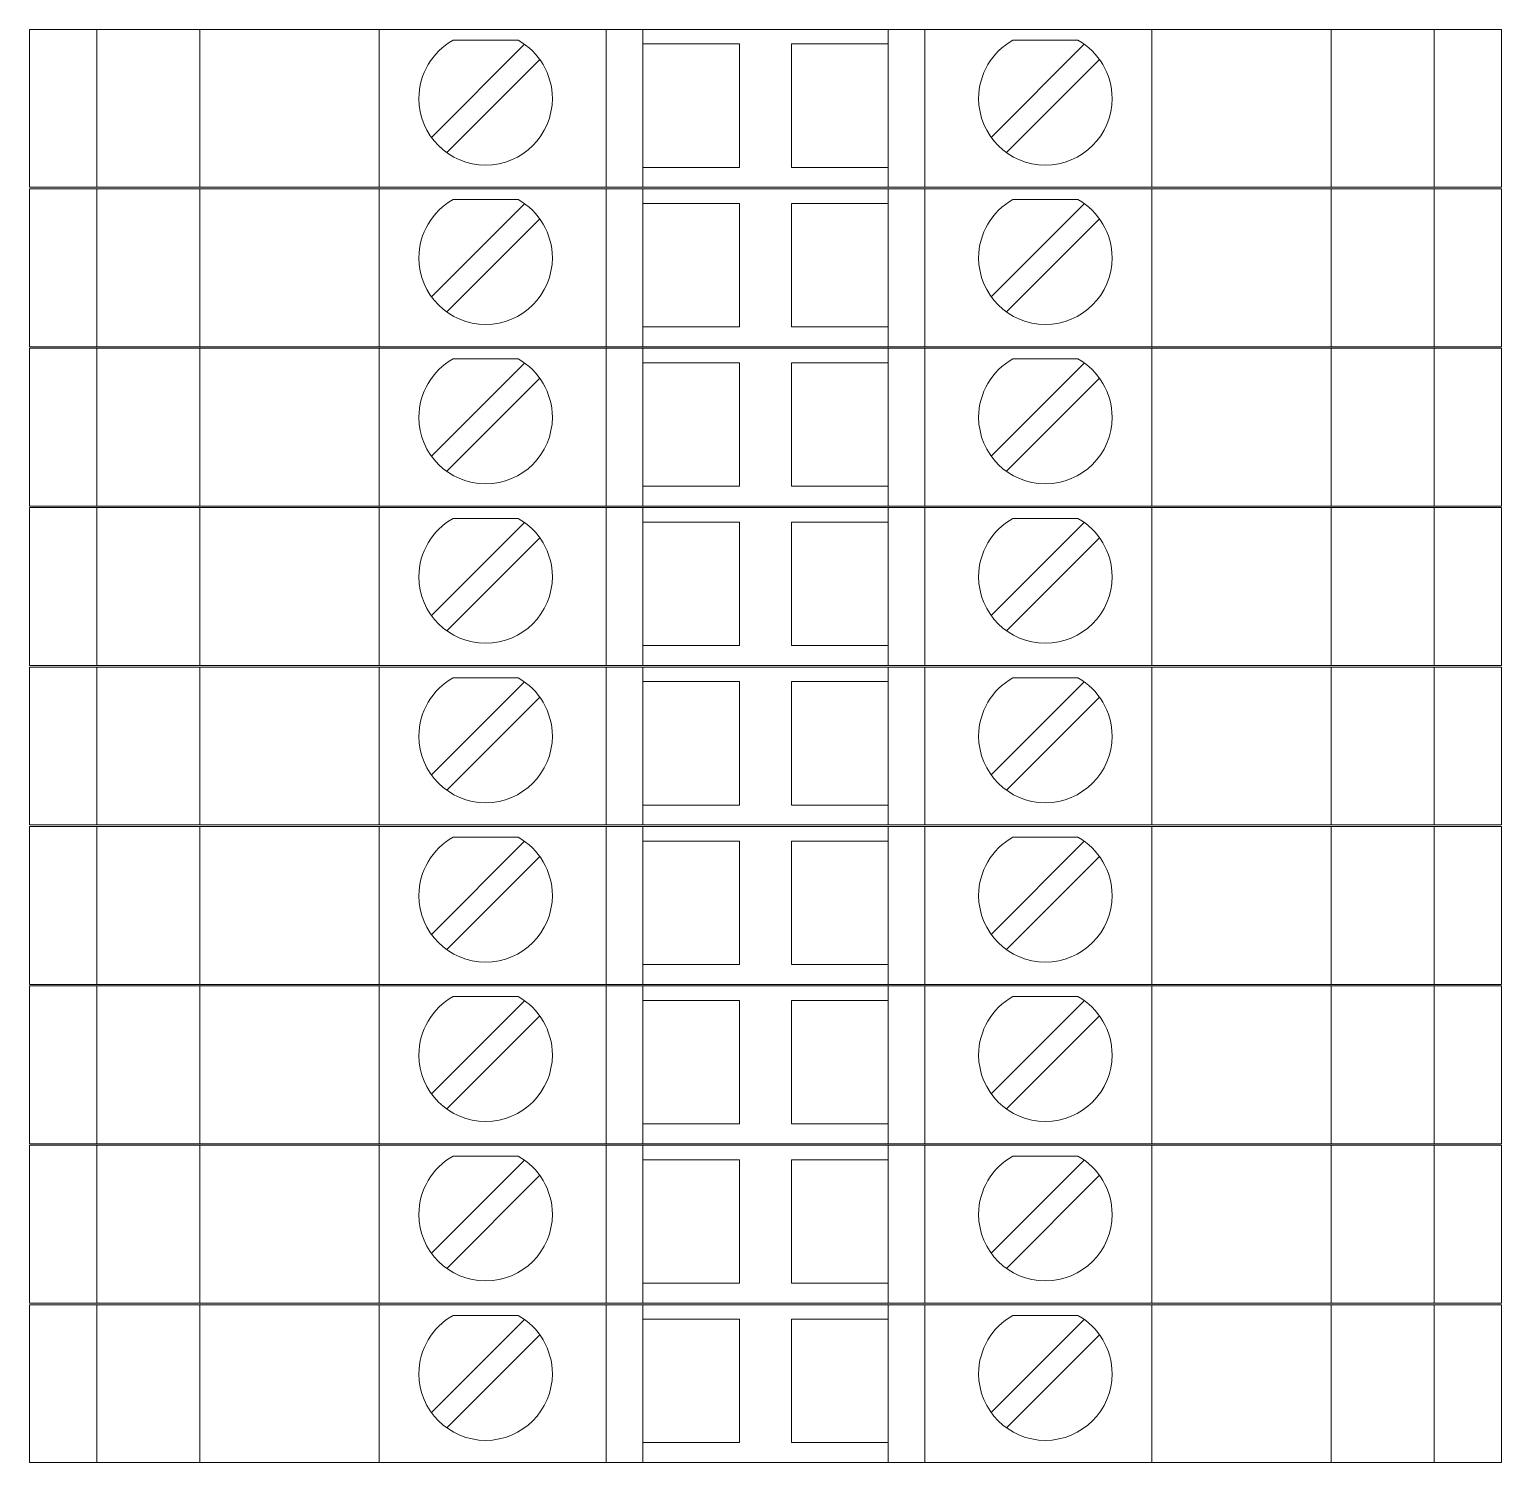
# Model space of a CAD drawing. Header units: millimetres. Extents: x 4962 to 7449, y 754 to 2938.
# Drawn here: x 5322.79 to 5370.79, y 1828.49 to 1875.24 of the extents above; entities that cross this region are included whole.
import ezdxf

# ---------------------------------------------------------------- set-up
doc = ezdxf.new("R2010")
doc.units = ezdxf.units.MM
doc.layers.add('000-PI-ORMAR', color=2, linetype='Continuous')

msp = doc.modelspace()

# ---------------------------------------------------------------- linework, layer by layer
at = {"layer": '000-PI-ORMAR', "color": 0, "linetype": 'ByBlock', "lineweight": 0}
for p, q in [((5322.792, 1875.243), (5322.792, 1875.243)), ((5324.992, 1875.243), (5322.792, 1875.243)), ((5322.792, 1875.243), (5322.792, 1870.093)), ((5324.992, 1875.243), (5324.992, 1875.243)), ((5324.992, 1875.243), (5326.584, 1875.243)), ((5324.992, 1875.243), (5324.992, 1870.093)), ((5326.584, 1875.243), (5328.726, 1875.243)), ((5327.042, 1875.243), (5327.042, 1875.243)), ((5328.353, 1875.243), (5328.353, 1870.093)), ((5329.11, 1875.243), (5328.726, 1875.243)), ((5331.618, 1875.243), (5329.11, 1875.243)), ((5329.292, 1875.243), (5329.292, 1875.243)), ((5330.792, 1875.243), (5330.792, 1875.243)), ((5331.618, 1875.243), (5334.192, 1875.243)), ((5331.942, 1875.243), (5331.942, 1875.243)), ((5334.192, 1875.243), (5341.592, 1875.243)), ((5334.192, 1875.243), (5334.192, 1870.093)), ((5336.608, 1874.893), (5336.608, 1874.893)), ((5338.726, 1874.893), (5336.608, 1874.893)), ((5336.992, 1875.243), (5336.992, 1875.243)), ((5338.726, 1874.893), (5338.726, 1874.893)), ((5341.592, 1875.243), (5342.792, 1875.243)), ((5341.592, 1875.243), (5341.592, 1870.093)), ((5342.792, 1875.243), (5342.792, 1875.243)), ((5342.792, 1875.243), (5350.792, 1875.243)), ((5342.792, 1875.243), (5342.792, 1870.093)), ((5350.792, 1875.243), (5350.792, 1875.243)), ((5350.792, 1875.243), (5351.992, 1875.243)), ((5350.792, 1875.243), (5350.792, 1870.093)), ((5351.992, 1875.243), (5359.392, 1875.243)), ((5351.992, 1875.243), (5351.992, 1870.093)), ((5354.858, 1874.893), (5354.858, 1874.893)), ((5356.976, 1874.893), (5354.858, 1874.893)), ((5356.976, 1874.893), (5356.976, 1874.893)), ((5359.392, 1875.243), (5361.966, 1875.243)), ((5359.392, 1875.243), (5359.392, 1870.093)), ((5364.474, 1875.243), (5361.966, 1875.243)), ((5362.792, 1875.243), (5362.792, 1875.243)), ((5363.092, 1875.243), (5363.092, 1875.243)), ((5363.992, 1875.243), (5363.992, 1875.243)), ((5364.858, 1875.243), (5364.474, 1875.243)), ((5364.858, 1875.243), (5367, 1875.243)), ((5365.231, 1875.243), (5365.231, 1870.093)), ((5366.542, 1875.243), (5366.542, 1875.243)), ((5367, 1875.243), (5368.592, 1875.243)), ((5368.592, 1875.243), (5368.592, 1875.243)), ((5368.592, 1875.243), (5369.792, 1875.243)), ((5368.592, 1875.243), (5368.592, 1870.093)), ((5369.292, 1875.243), (5369.292, 1875.243)), ((5369.792, 1875.243), (5369.792, 1875.243)), ((5369.792, 1875.243), (5370.109, 1875.243)), ((5370.792, 1875.243), (5370.109, 1875.243)), ((5370.792, 1875.243), (5370.792, 1875.243)), ((5370.792, 1875.243), (5370.792, 1870.093)), ((5338.937, 1874.759), (5335.902, 1871.723)), ((5338.937, 1874.759), (5338.937, 1874.759)), ((5342.792, 1874.768), (5345.942, 1874.768)), ((5342.792, 1874.768), (5342.792, 1874.768)), ((5345.942, 1874.768), (5345.942, 1870.743)), ((5345.942, 1874.768), (5345.942, 1874.768)), ((5347.642, 1870.743), (5347.642, 1874.768)), ((5347.642, 1874.768), (5350.792, 1874.768)), ((5347.642, 1874.768), (5347.642, 1874.768)), ((5350.792, 1874.768), (5350.792, 1874.768)), ((5357.187, 1874.759), (5354.152, 1871.723)), ((5357.187, 1874.759), (5357.187, 1874.759)), ((5336.397, 1871.228), (5339.432, 1874.264)), ((5339.432, 1874.264), (5339.432, 1874.264)), ((5341.592, 1874.293), (5341.592, 1871.693)), ((5341.592, 1874.293), (5341.592, 1874.293)), ((5351.992, 1874.293), (5351.992, 1871.693)), ((5351.992, 1874.293), (5351.992, 1874.293)), ((5354.647, 1871.228), (5357.682, 1874.264)), ((5357.682, 1874.264), (5357.682, 1874.264)), ((5335.902, 1871.723), (5335.902, 1871.723)), ((5341.592, 1871.693), (5341.592, 1871.693)), ((5351.992, 1871.693), (5351.992, 1871.693)), ((5354.152, 1871.723), (5354.152, 1871.723)), ((5336.397, 1871.228), (5336.397, 1871.228)), ((5354.647, 1871.228), (5354.647, 1871.228)), ((5345.942, 1870.743), (5342.792, 1870.743)), ((5342.792, 1870.743), (5342.792, 1870.743)), ((5345.942, 1870.743), (5345.942, 1870.743)), ((5350.792, 1870.743), (5347.642, 1870.743)), ((5347.642, 1870.743), (5347.642, 1870.743)), ((5350.792, 1870.743), (5350.792, 1870.743)), ((5324.992, 1870.093), (5322.792, 1870.093)), ((5322.792, 1870.093), (5322.792, 1870.093)), ((5324.992, 1870.093), (5326.584, 1870.093)), ((5324.992, 1870.093), (5324.992, 1870.093)), ((5326.584, 1870.093), (5328.726, 1870.093)), ((5327.042, 1870.093), (5327.042, 1870.093)), ((5328.726, 1870.093), (5329.11, 1870.093)), ((5329.11, 1870.093), (5331.618, 1870.093)), ((5329.292, 1870.093), (5329.292, 1870.093)), ((5331.618, 1870.093), (5334.192, 1870.093)), ((5331.942, 1870.093), (5331.942, 1870.093)), ((5334.192, 1870.093), (5341.592, 1870.093)), ((5336.992, 1870.093), (5336.992, 1870.093)), ((5341.592, 1870.093), (5342.792, 1870.093)), ((5342.792, 1870.093), (5350.792, 1870.093)), ((5342.792, 1870.093), (5342.792, 1870.093)), ((5350.792, 1870.093), (5351.992, 1870.093)), ((5350.792, 1870.093), (5350.792, 1870.093)), ((5351.992, 1870.093), (5359.392, 1870.093)), ((5359.392, 1870.093), (5361.966, 1870.093)), ((5361.966, 1870.093), (5364.474, 1870.093)), ((5363.092, 1870.093), (5363.092, 1870.093)), ((5363.992, 1870.093), (5363.992, 1870.093)), ((5364.474, 1870.093), (5364.858, 1870.093)), ((5364.858, 1870.093), (5367, 1870.093)), ((5366.542, 1870.093), (5366.542, 1870.093)), ((5367, 1870.093), (5368.592, 1870.093)), ((5368.592, 1870.093), (5369.792, 1870.093)), ((5368.592, 1870.093), (5368.592, 1870.093)), ((5369.792, 1870.093), (5370.109, 1870.093)), ((5369.792, 1870.093), (5369.792, 1870.093)), ((5370.792, 1870.093), (5370.109, 1870.093)), ((5370.792, 1870.093), (5370.792, 1870.093)), ((5322.792, 1870.043), (5322.792, 1870.043)), ((5324.992, 1870.043), (5322.792, 1870.043)), ((5322.792, 1870.043), (5322.792, 1864.893)), ((5324.992, 1870.043), (5324.992, 1870.043)), ((5324.992, 1870.043), (5326.584, 1870.043)), ((5324.992, 1870.043), (5324.992, 1864.893)), ((5326.584, 1870.043), (5328.726, 1870.043)), ((5327.042, 1870.043), (5327.042, 1870.043)), ((5328.353, 1870.043), (5328.353, 1864.893)), ((5329.11, 1870.043), (5328.726, 1870.043)), ((5331.618, 1870.043), (5329.11, 1870.043)), ((5329.292, 1870.043), (5329.292, 1870.043)), ((5330.792, 1870.043), (5330.792, 1870.043)), ((5331.618, 1870.043), (5334.192, 1870.043)), ((5331.942, 1870.043), (5331.942, 1870.043)), ((5334.192, 1870.043), (5341.592, 1870.043)), ((5334.192, 1870.043), (5334.192, 1864.893)), ((5336.608, 1869.693), (5336.608, 1869.693)), ((5338.726, 1869.693), (5336.608, 1869.693)), ((5336.992, 1870.043), (5336.992, 1870.043)), ((5338.726, 1869.693), (5338.726, 1869.693)), ((5341.592, 1870.043), (5342.792, 1870.043)), ((5341.592, 1870.043), (5341.592, 1864.893)), ((5342.792, 1870.043), (5342.792, 1870.043)), ((5342.792, 1870.043), (5350.792, 1870.043)), ((5342.792, 1870.043), (5342.792, 1864.893)), ((5350.792, 1870.043), (5350.792, 1870.043)), ((5350.792, 1870.043), (5351.992, 1870.043)), ((5350.792, 1870.043), (5350.792, 1864.893)), ((5351.992, 1870.043), (5359.392, 1870.043)), ((5351.992, 1870.043), (5351.992, 1864.893)), ((5354.858, 1869.693), (5354.858, 1869.693)), ((5356.976, 1869.693), (5354.858, 1869.693)), ((5356.976, 1869.693), (5356.976, 1869.693)), ((5359.392, 1870.043), (5361.966, 1870.043)), ((5359.392, 1870.043), (5359.392, 1864.893)), ((5364.474, 1870.043), (5361.966, 1870.043)), ((5362.792, 1870.043), (5362.792, 1870.043)), ((5363.092, 1870.043), (5363.092, 1870.043)), ((5363.992, 1870.043), (5363.992, 1870.043)), ((5364.858, 1870.043), (5364.474, 1870.043)), ((5364.858, 1870.043), (5367, 1870.043)), ((5365.231, 1870.043), (5365.231, 1864.893)), ((5366.542, 1870.043), (5366.542, 1870.043)), ((5367, 1870.043), (5368.592, 1870.043)), ((5368.592, 1870.043), (5368.592, 1870.043)), ((5368.592, 1870.043), (5369.792, 1870.043)), ((5368.592, 1870.043), (5368.592, 1864.893)), ((5369.292, 1870.043), (5369.292, 1870.043)), ((5369.792, 1870.043), (5369.792, 1870.043)), ((5369.792, 1870.043), (5370.109, 1870.043)), ((5370.792, 1870.043), (5370.109, 1870.043)), ((5370.792, 1870.043), (5370.792, 1870.043)), ((5370.792, 1870.043), (5370.792, 1864.893)), ((5338.937, 1869.559), (5335.902, 1866.523)), ((5338.937, 1869.559), (5338.937, 1869.559)), ((5342.792, 1869.568), (5345.942, 1869.568)), ((5342.792, 1869.568), (5342.792, 1869.568)), ((5345.942, 1869.568), (5345.942, 1865.543)), ((5345.942, 1869.568), (5345.942, 1869.568)), ((5347.642, 1865.543), (5347.642, 1869.568)), ((5347.642, 1869.568), (5350.792, 1869.568)), ((5347.642, 1869.568), (5347.642, 1869.568)), ((5350.792, 1869.568), (5350.792, 1869.568)), ((5357.187, 1869.559), (5354.152, 1866.523)), ((5357.187, 1869.559), (5357.187, 1869.559)), ((5336.397, 1866.028), (5339.432, 1869.064)), ((5339.432, 1869.064), (5339.432, 1869.064)), ((5341.592, 1869.093), (5341.592, 1866.493)), ((5341.592, 1869.093), (5341.592, 1869.093)), ((5351.992, 1869.093), (5351.992, 1866.493)), ((5351.992, 1869.093), (5351.992, 1869.093)), ((5354.647, 1866.028), (5357.682, 1869.064)), ((5357.682, 1869.064), (5357.682, 1869.064)), ((5335.902, 1866.523), (5335.902, 1866.523)), ((5341.592, 1866.493), (5341.592, 1866.493)), ((5351.992, 1866.493), (5351.992, 1866.493)), ((5354.152, 1866.523), (5354.152, 1866.523)), ((5336.397, 1866.028), (5336.397, 1866.028)), ((5354.647, 1866.028), (5354.647, 1866.028)), ((5345.942, 1865.543), (5342.792, 1865.543)), ((5342.792, 1865.543), (5342.792, 1865.543)), ((5345.942, 1865.543), (5345.942, 1865.543)), ((5350.792, 1865.543), (5347.642, 1865.543)), ((5347.642, 1865.543), (5347.642, 1865.543)), ((5350.792, 1865.543), (5350.792, 1865.543)), ((5324.992, 1864.893), (5322.792, 1864.893)), ((5322.792, 1864.893), (5322.792, 1864.893)), ((5322.792, 1864.843), (5322.792, 1864.843)), ((5324.992, 1864.843), (5322.792, 1864.843)), ((5322.792, 1864.843), (5322.792, 1859.693)), ((5324.992, 1864.893), (5326.584, 1864.893)), ((5324.992, 1864.893), (5324.992, 1864.893)), ((5324.992, 1864.843), (5324.992, 1864.843)), ((5324.992, 1864.843), (5326.584, 1864.843)), ((5324.992, 1864.843), (5324.992, 1859.693)), ((5326.584, 1864.893), (5328.726, 1864.893)), ((5326.584, 1864.843), (5328.726, 1864.843)), ((5327.042, 1864.893), (5327.042, 1864.893)), ((5327.042, 1864.843), (5327.042, 1864.843)), ((5328.353, 1864.843), (5328.353, 1859.693)), ((5328.726, 1864.893), (5329.11, 1864.893)), ((5329.11, 1864.843), (5328.726, 1864.843)), ((5329.11, 1864.893), (5331.618, 1864.893)), ((5331.618, 1864.843), (5329.11, 1864.843)), ((5329.292, 1864.893), (5329.292, 1864.893)), ((5329.292, 1864.843), (5329.292, 1864.843)), ((5330.792, 1864.843), (5330.792, 1864.843)), ((5331.618, 1864.893), (5334.192, 1864.893)), ((5331.618, 1864.843), (5334.192, 1864.843)), ((5331.942, 1864.893), (5331.942, 1864.893)), ((5331.942, 1864.843), (5331.942, 1864.843)), ((5334.192, 1864.893), (5341.592, 1864.893)), ((5334.192, 1864.843), (5341.592, 1864.843)), ((5334.192, 1864.843), (5334.192, 1859.693)), ((5336.992, 1864.893), (5336.992, 1864.893)), ((5336.992, 1864.843), (5336.992, 1864.843)), ((5341.592, 1864.893), (5342.792, 1864.893)), ((5341.592, 1864.843), (5342.792, 1864.843)), ((5341.592, 1864.843), (5341.592, 1859.693)), ((5342.792, 1864.893), (5350.792, 1864.893)), ((5342.792, 1864.893), (5342.792, 1864.893)), ((5342.792, 1864.843), (5342.792, 1864.843)), ((5342.792, 1864.843), (5350.792, 1864.843)), ((5342.792, 1864.843), (5342.792, 1859.693)), ((5350.792, 1864.893), (5351.992, 1864.893)), ((5350.792, 1864.893), (5350.792, 1864.893)), ((5350.792, 1864.843), (5350.792, 1864.843)), ((5350.792, 1864.843), (5351.992, 1864.843)), ((5350.792, 1864.843), (5350.792, 1859.693)), ((5351.992, 1864.893), (5359.392, 1864.893)), ((5351.992, 1864.843), (5359.392, 1864.843)), ((5351.992, 1864.843), (5351.992, 1859.693)), ((5359.392, 1864.893), (5361.966, 1864.893)), ((5359.392, 1864.843), (5361.966, 1864.843)), ((5359.392, 1864.843), (5359.392, 1859.693)), ((5361.966, 1864.893), (5364.474, 1864.893)), ((5364.474, 1864.843), (5361.966, 1864.843)), ((5362.792, 1864.843), (5362.792, 1864.843)), ((5363.092, 1864.893), (5363.092, 1864.893)), ((5363.092, 1864.843), (5363.092, 1864.843)), ((5363.992, 1864.893), (5363.992, 1864.893)), ((5363.992, 1864.843), (5363.992, 1864.843)), ((5364.474, 1864.893), (5364.858, 1864.893)), ((5364.858, 1864.843), (5364.474, 1864.843)), ((5364.858, 1864.893), (5367, 1864.893)), ((5364.858, 1864.843), (5367, 1864.843)), ((5365.231, 1864.843), (5365.231, 1859.693)), ((5366.542, 1864.893), (5366.542, 1864.893)), ((5366.542, 1864.843), (5366.542, 1864.843)), ((5367, 1864.893), (5368.592, 1864.893)), ((5367, 1864.843), (5368.592, 1864.843)), ((5368.592, 1864.893), (5369.792, 1864.893)), ((5368.592, 1864.893), (5368.592, 1864.893)), ((5368.592, 1864.843), (5368.592, 1864.843)), ((5368.592, 1864.843), (5369.792, 1864.843)), ((5368.592, 1864.843), (5368.592, 1859.693)), ((5369.292, 1864.843), (5369.292, 1864.843)), ((5369.792, 1864.893), (5370.109, 1864.893)), ((5369.792, 1864.893), (5369.792, 1864.893)), ((5369.792, 1864.843), (5369.792, 1864.843)), ((5369.792, 1864.843), (5370.109, 1864.843)), ((5370.792, 1864.893), (5370.109, 1864.893)), ((5370.792, 1864.843), (5370.109, 1864.843)), ((5370.792, 1864.893), (5370.792, 1864.893)), ((5370.792, 1864.843), (5370.792, 1864.843)), ((5370.792, 1864.843), (5370.792, 1859.693)), ((5338.937, 1864.359), (5335.902, 1861.323)), ((5336.608, 1864.493), (5336.608, 1864.493)), ((5338.726, 1864.493), (5336.608, 1864.493)), ((5338.726, 1864.493), (5338.726, 1864.493)), ((5338.937, 1864.359), (5338.937, 1864.359)), ((5342.792, 1864.368), (5345.942, 1864.368)), ((5342.792, 1864.368), (5342.792, 1864.368)), ((5345.942, 1864.368), (5345.942, 1860.343)), ((5345.942, 1864.368), (5345.942, 1864.368)), ((5347.642, 1860.343), (5347.642, 1864.368)), ((5347.642, 1864.368), (5350.792, 1864.368)), ((5347.642, 1864.368), (5347.642, 1864.368)), ((5350.792, 1864.368), (5350.792, 1864.368)), ((5357.187, 1864.359), (5354.152, 1861.323)), ((5354.858, 1864.493), (5354.858, 1864.493)), ((5356.976, 1864.493), (5354.858, 1864.493)), ((5356.976, 1864.493), (5356.976, 1864.493)), ((5357.187, 1864.359), (5357.187, 1864.359)), ((5336.397, 1860.828), (5339.432, 1863.864)), ((5339.432, 1863.864), (5339.432, 1863.864)), ((5341.592, 1863.893), (5341.592, 1861.293)), ((5341.592, 1863.893), (5341.592, 1863.893)), ((5351.992, 1863.893), (5351.992, 1861.293)), ((5351.992, 1863.893), (5351.992, 1863.893)), ((5354.647, 1860.828), (5357.682, 1863.864)), ((5357.682, 1863.864), (5357.682, 1863.864)), ((5335.902, 1861.323), (5335.902, 1861.323)), ((5341.592, 1861.293), (5341.592, 1861.293)), ((5351.992, 1861.293), (5351.992, 1861.293)), ((5354.152, 1861.323), (5354.152, 1861.323)), ((5336.397, 1860.828), (5336.397, 1860.828)), ((5354.647, 1860.828), (5354.647, 1860.828)), ((5345.942, 1860.343), (5342.792, 1860.343)), ((5342.792, 1860.343), (5342.792, 1860.343)), ((5345.942, 1860.343), (5345.942, 1860.343)), ((5350.792, 1860.343), (5347.642, 1860.343)), ((5347.642, 1860.343), (5347.642, 1860.343)), ((5350.792, 1860.343), (5350.792, 1860.343)), ((5324.992, 1859.693), (5322.792, 1859.693)), ((5322.792, 1859.693), (5322.792, 1859.693)), ((5322.792, 1859.643), (5322.792, 1859.643)), ((5324.992, 1859.643), (5322.792, 1859.643)), ((5322.792, 1859.643), (5322.792, 1854.493)), ((5324.992, 1859.693), (5326.584, 1859.693)), ((5324.992, 1859.693), (5324.992, 1859.693)), ((5324.992, 1859.643), (5324.992, 1859.643)), ((5324.992, 1859.643), (5326.584, 1859.643)), ((5324.992, 1859.643), (5324.992, 1854.493)), ((5326.584, 1859.693), (5328.726, 1859.693)), ((5326.584, 1859.643), (5328.726, 1859.643)), ((5327.042, 1859.693), (5327.042, 1859.693)), ((5327.042, 1859.643), (5327.042, 1859.643)), ((5328.353, 1859.643), (5328.353, 1854.493)), ((5328.726, 1859.693), (5329.11, 1859.693)), ((5329.11, 1859.643), (5328.726, 1859.643)), ((5329.11, 1859.693), (5331.618, 1859.693)), ((5331.618, 1859.643), (5329.11, 1859.643)), ((5329.292, 1859.693), (5329.292, 1859.693)), ((5329.292, 1859.643), (5329.292, 1859.643)), ((5330.792, 1859.643), (5330.792, 1859.643)), ((5331.618, 1859.693), (5334.192, 1859.693)), ((5331.618, 1859.643), (5334.192, 1859.643)), ((5331.942, 1859.693), (5331.942, 1859.693)), ((5331.942, 1859.643), (5331.942, 1859.643)), ((5334.192, 1859.693), (5341.592, 1859.693)), ((5334.192, 1859.643), (5341.592, 1859.643)), ((5334.192, 1859.643), (5334.192, 1854.493)), ((5336.992, 1859.693), (5336.992, 1859.693)), ((5336.992, 1859.643), (5336.992, 1859.643)), ((5341.592, 1859.693), (5342.792, 1859.693)), ((5341.592, 1859.643), (5342.792, 1859.643)), ((5341.592, 1859.643), (5341.592, 1854.493)), ((5342.792, 1859.693), (5350.792, 1859.693)), ((5342.792, 1859.693), (5342.792, 1859.693)), ((5342.792, 1859.643), (5342.792, 1859.643)), ((5342.792, 1859.643), (5350.792, 1859.643)), ((5342.792, 1859.643), (5342.792, 1854.493)), ((5350.792, 1859.693), (5351.992, 1859.693)), ((5350.792, 1859.693), (5350.792, 1859.693)), ((5350.792, 1859.643), (5350.792, 1859.643)), ((5350.792, 1859.643), (5351.992, 1859.643)), ((5350.792, 1859.643), (5350.792, 1854.493)), ((5351.992, 1859.693), (5359.392, 1859.693)), ((5351.992, 1859.643), (5359.392, 1859.643)), ((5351.992, 1859.643), (5351.992, 1854.493)), ((5359.392, 1859.693), (5361.966, 1859.693)), ((5359.392, 1859.643), (5361.966, 1859.643)), ((5359.392, 1859.643), (5359.392, 1854.493)), ((5361.966, 1859.693), (5364.474, 1859.693)), ((5364.474, 1859.643), (5361.966, 1859.643)), ((5362.792, 1859.643), (5362.792, 1859.643)), ((5363.092, 1859.693), (5363.092, 1859.693)), ((5363.092, 1859.643), (5363.092, 1859.643)), ((5363.992, 1859.693), (5363.992, 1859.693)), ((5363.992, 1859.643), (5363.992, 1859.643)), ((5364.474, 1859.693), (5364.858, 1859.693)), ((5364.858, 1859.643), (5364.474, 1859.643)), ((5364.858, 1859.693), (5367, 1859.693)), ((5364.858, 1859.643), (5367, 1859.643)), ((5365.231, 1859.643), (5365.231, 1854.493)), ((5366.542, 1859.693), (5366.542, 1859.693)), ((5366.542, 1859.643), (5366.542, 1859.643)), ((5367, 1859.693), (5368.592, 1859.693)), ((5367, 1859.643), (5368.592, 1859.643)), ((5368.592, 1859.693), (5369.792, 1859.693)), ((5368.592, 1859.693), (5368.592, 1859.693)), ((5368.592, 1859.643), (5368.592, 1859.643)), ((5368.592, 1859.643), (5369.792, 1859.643)), ((5368.592, 1859.643), (5368.592, 1854.493)), ((5369.292, 1859.643), (5369.292, 1859.643)), ((5369.792, 1859.693), (5370.109, 1859.693)), ((5369.792, 1859.693), (5369.792, 1859.693)), ((5369.792, 1859.643), (5369.792, 1859.643)), ((5369.792, 1859.643), (5370.109, 1859.643)), ((5370.792, 1859.693), (5370.109, 1859.693)), ((5370.792, 1859.643), (5370.109, 1859.643)), ((5370.792, 1859.693), (5370.792, 1859.693)), ((5370.792, 1859.643), (5370.792, 1859.643)), ((5370.792, 1859.643), (5370.792, 1854.493)), ((5338.937, 1859.159), (5335.902, 1856.123)), ((5336.608, 1859.293), (5336.608, 1859.293)), ((5338.726, 1859.293), (5336.608, 1859.293)), ((5338.726, 1859.293), (5338.726, 1859.293)), ((5338.937, 1859.159), (5338.937, 1859.159)), ((5342.792, 1859.168), (5345.942, 1859.168)), ((5342.792, 1859.168), (5342.792, 1859.168)), ((5345.942, 1859.168), (5345.942, 1855.143)), ((5345.942, 1859.168), (5345.942, 1859.168)), ((5347.642, 1855.143), (5347.642, 1859.168)), ((5347.642, 1859.168), (5350.792, 1859.168)), ((5347.642, 1859.168), (5347.642, 1859.168)), ((5350.792, 1859.168), (5350.792, 1859.168)), ((5357.187, 1859.159), (5354.152, 1856.123)), ((5354.858, 1859.293), (5354.858, 1859.293)), ((5356.976, 1859.293), (5354.858, 1859.293)), ((5356.976, 1859.293), (5356.976, 1859.293)), ((5357.187, 1859.159), (5357.187, 1859.159)), ((5336.397, 1855.628), (5339.432, 1858.664)), ((5339.432, 1858.664), (5339.432, 1858.664)), ((5341.592, 1858.693), (5341.592, 1856.093)), ((5341.592, 1858.693), (5341.592, 1858.693)), ((5351.992, 1858.693), (5351.992, 1856.093)), ((5351.992, 1858.693), (5351.992, 1858.693)), ((5354.647, 1855.628), (5357.682, 1858.664)), ((5357.682, 1858.664), (5357.682, 1858.664)), ((5335.902, 1856.123), (5335.902, 1856.123)), ((5341.592, 1856.093), (5341.592, 1856.093)), ((5351.992, 1856.093), (5351.992, 1856.093)), ((5354.152, 1856.123), (5354.152, 1856.123)), ((5336.397, 1855.628), (5336.397, 1855.628)), ((5354.647, 1855.628), (5354.647, 1855.628)), ((5345.942, 1855.143), (5342.792, 1855.143)), ((5342.792, 1855.143), (5342.792, 1855.143)), ((5345.942, 1855.143), (5345.942, 1855.143)), ((5350.792, 1855.143), (5347.642, 1855.143)), ((5347.642, 1855.143), (5347.642, 1855.143)), ((5350.792, 1855.143), (5350.792, 1855.143)), ((5324.992, 1854.493), (5322.792, 1854.493)), ((5322.792, 1854.493), (5322.792, 1854.493)), ((5322.792, 1854.443), (5322.792, 1854.443)), ((5324.992, 1854.443), (5322.792, 1854.443)), ((5322.792, 1854.443), (5322.792, 1849.293)), ((5324.992, 1854.493), (5326.584, 1854.493)), ((5324.992, 1854.493), (5324.992, 1854.493)), ((5324.992, 1854.443), (5324.992, 1854.443)), ((5324.992, 1854.443), (5326.584, 1854.443)), ((5324.992, 1854.443), (5324.992, 1849.293)), ((5326.584, 1854.493), (5328.726, 1854.493)), ((5326.584, 1854.443), (5328.726, 1854.443)), ((5327.042, 1854.493), (5327.042, 1854.493)), ((5327.042, 1854.443), (5327.042, 1854.443)), ((5328.353, 1854.443), (5328.353, 1849.293)), ((5328.726, 1854.493), (5329.11, 1854.493)), ((5329.11, 1854.443), (5328.726, 1854.443)), ((5329.11, 1854.493), (5331.618, 1854.493)), ((5331.618, 1854.443), (5329.11, 1854.443)), ((5329.292, 1854.493), (5329.292, 1854.493)), ((5329.292, 1854.443), (5329.292, 1854.443)), ((5330.792, 1854.443), (5330.792, 1854.443)), ((5331.618, 1854.493), (5334.192, 1854.493)), ((5331.618, 1854.443), (5334.192, 1854.443)), ((5331.942, 1854.493), (5331.942, 1854.493)), ((5331.942, 1854.443), (5331.942, 1854.443)), ((5334.192, 1854.493), (5341.592, 1854.493)), ((5334.192, 1854.443), (5341.592, 1854.443)), ((5334.192, 1854.443), (5334.192, 1849.293)), ((5336.992, 1854.493), (5336.992, 1854.493)), ((5336.992, 1854.443), (5336.992, 1854.443)), ((5341.592, 1854.493), (5342.792, 1854.493)), ((5341.592, 1854.443), (5342.792, 1854.443)), ((5341.592, 1854.443), (5341.592, 1849.293)), ((5342.792, 1854.493), (5350.792, 1854.493)), ((5342.792, 1854.493), (5342.792, 1854.493)), ((5342.792, 1854.443), (5342.792, 1854.443)), ((5342.792, 1854.443), (5350.792, 1854.443)), ((5342.792, 1854.443), (5342.792, 1849.293)), ((5350.792, 1854.493), (5351.992, 1854.493)), ((5350.792, 1854.493), (5350.792, 1854.493)), ((5350.792, 1854.443), (5350.792, 1854.443)), ((5350.792, 1854.443), (5351.992, 1854.443)), ((5350.792, 1854.443), (5350.792, 1849.293)), ((5351.992, 1854.493), (5359.392, 1854.493)), ((5351.992, 1854.443), (5359.392, 1854.443)), ((5351.992, 1854.443), (5351.992, 1849.293)), ((5359.392, 1854.493), (5361.966, 1854.493)), ((5359.392, 1854.443), (5361.966, 1854.443)), ((5359.392, 1854.443), (5359.392, 1849.293)), ((5361.966, 1854.493), (5364.474, 1854.493)), ((5364.474, 1854.443), (5361.966, 1854.443)), ((5362.792, 1854.443), (5362.792, 1854.443)), ((5363.092, 1854.493), (5363.092, 1854.493)), ((5363.092, 1854.443), (5363.092, 1854.443)), ((5363.992, 1854.493), (5363.992, 1854.493)), ((5363.992, 1854.443), (5363.992, 1854.443)), ((5364.474, 1854.493), (5364.858, 1854.493)), ((5364.858, 1854.443), (5364.474, 1854.443)), ((5364.858, 1854.493), (5367, 1854.493)), ((5364.858, 1854.443), (5367, 1854.443)), ((5365.231, 1854.443), (5365.231, 1849.293)), ((5366.542, 1854.493), (5366.542, 1854.493)), ((5366.542, 1854.443), (5366.542, 1854.443)), ((5367, 1854.493), (5368.592, 1854.493)), ((5367, 1854.443), (5368.592, 1854.443)), ((5368.592, 1854.493), (5369.792, 1854.493)), ((5368.592, 1854.493), (5368.592, 1854.493)), ((5368.592, 1854.443), (5368.592, 1854.443)), ((5368.592, 1854.443), (5369.792, 1854.443)), ((5368.592, 1854.443), (5368.592, 1849.293)), ((5369.292, 1854.443), (5369.292, 1854.443)), ((5369.792, 1854.493), (5370.109, 1854.493)), ((5369.792, 1854.493), (5369.792, 1854.493)), ((5369.792, 1854.443), (5369.792, 1854.443)), ((5369.792, 1854.443), (5370.109, 1854.443)), ((5370.792, 1854.493), (5370.109, 1854.493)), ((5370.792, 1854.443), (5370.109, 1854.443)), ((5370.792, 1854.493), (5370.792, 1854.493)), ((5370.792, 1854.443), (5370.792, 1854.443)), ((5370.792, 1854.443), (5370.792, 1849.293)), ((5338.937, 1853.959), (5335.902, 1850.923)), ((5336.608, 1854.093), (5336.608, 1854.093)), ((5338.726, 1854.093), (5336.608, 1854.093)), ((5338.726, 1854.093), (5338.726, 1854.093)), ((5338.937, 1853.959), (5338.937, 1853.959)), ((5342.792, 1853.968), (5345.942, 1853.968)), ((5342.792, 1853.968), (5342.792, 1853.968)), ((5345.942, 1853.968), (5345.942, 1849.943)), ((5345.942, 1853.968), (5345.942, 1853.968)), ((5347.642, 1849.943), (5347.642, 1853.968)), ((5347.642, 1853.968), (5350.792, 1853.968)), ((5347.642, 1853.968), (5347.642, 1853.968)), ((5350.792, 1853.968), (5350.792, 1853.968)), ((5357.187, 1853.959), (5354.152, 1850.923)), ((5354.858, 1854.093), (5354.858, 1854.093)), ((5356.976, 1854.093), (5354.858, 1854.093)), ((5356.976, 1854.093), (5356.976, 1854.093)), ((5357.187, 1853.959), (5357.187, 1853.959)), ((5336.397, 1850.428), (5339.432, 1853.464)), ((5339.432, 1853.464), (5339.432, 1853.464)), ((5341.592, 1853.493), (5341.592, 1850.893)), ((5341.592, 1853.493), (5341.592, 1853.493)), ((5351.992, 1853.493), (5351.992, 1850.893)), ((5351.992, 1853.493), (5351.992, 1853.493)), ((5354.647, 1850.428), (5357.682, 1853.464)), ((5357.682, 1853.464), (5357.682, 1853.464)), ((5335.902, 1850.923), (5335.902, 1850.923)), ((5341.592, 1850.893), (5341.592, 1850.893)), ((5351.992, 1850.893), (5351.992, 1850.893)), ((5354.152, 1850.923), (5354.152, 1850.923)), ((5336.397, 1850.428), (5336.397, 1850.428)), ((5354.647, 1850.428), (5354.647, 1850.428)), ((5345.942, 1849.943), (5342.792, 1849.943)), ((5342.792, 1849.943), (5342.792, 1849.943)), ((5345.942, 1849.943), (5345.942, 1849.943)), ((5350.792, 1849.943), (5347.642, 1849.943)), ((5347.642, 1849.943), (5347.642, 1849.943)), ((5350.792, 1849.943), (5350.792, 1849.943)), ((5324.992, 1849.293), (5322.792, 1849.293)), ((5322.792, 1849.293), (5322.792, 1849.293)), ((5322.792, 1849.243), (5322.792, 1849.243)), ((5324.992, 1849.243), (5322.792, 1849.243)), ((5322.792, 1849.243), (5322.792, 1844.093)), ((5324.992, 1849.293), (5326.584, 1849.293)), ((5324.992, 1849.293), (5324.992, 1849.293)), ((5324.992, 1849.243), (5324.992, 1849.243)), ((5324.992, 1849.243), (5326.584, 1849.243)), ((5324.992, 1849.243), (5324.992, 1844.093)), ((5326.584, 1849.293), (5328.726, 1849.293)), ((5326.584, 1849.243), (5328.726, 1849.243)), ((5327.042, 1849.293), (5327.042, 1849.293)), ((5327.042, 1849.243), (5327.042, 1849.243)), ((5328.353, 1849.243), (5328.353, 1844.093)), ((5328.726, 1849.293), (5329.11, 1849.293)), ((5329.11, 1849.243), (5328.726, 1849.243)), ((5329.11, 1849.293), (5331.618, 1849.293)), ((5331.618, 1849.243), (5329.11, 1849.243)), ((5329.292, 1849.293), (5329.292, 1849.293)), ((5329.292, 1849.243), (5329.292, 1849.243)), ((5330.792, 1849.243), (5330.792, 1849.243)), ((5331.618, 1849.293), (5334.192, 1849.293)), ((5331.618, 1849.243), (5334.192, 1849.243)), ((5331.942, 1849.293), (5331.942, 1849.293)), ((5331.942, 1849.243), (5331.942, 1849.243)), ((5334.192, 1849.293), (5341.592, 1849.293)), ((5334.192, 1849.243), (5341.592, 1849.243)), ((5334.192, 1849.243), (5334.192, 1844.093)), ((5336.992, 1849.293), (5336.992, 1849.293)), ((5336.992, 1849.243), (5336.992, 1849.243)), ((5341.592, 1849.293), (5342.792, 1849.293)), ((5341.592, 1849.243), (5342.792, 1849.243)), ((5341.592, 1849.243), (5341.592, 1844.093)), ((5342.792, 1849.293), (5350.792, 1849.293)), ((5342.792, 1849.293), (5342.792, 1849.293)), ((5342.792, 1849.243), (5342.792, 1849.243)), ((5342.792, 1849.243), (5350.792, 1849.243)), ((5342.792, 1849.243), (5342.792, 1844.093)), ((5350.792, 1849.293), (5351.992, 1849.293)), ((5350.792, 1849.293), (5350.792, 1849.293)), ((5350.792, 1849.243), (5350.792, 1849.243)), ((5350.792, 1849.243), (5351.992, 1849.243)), ((5350.792, 1849.243), (5350.792, 1844.093)), ((5351.992, 1849.293), (5359.392, 1849.293)), ((5351.992, 1849.243), (5359.392, 1849.243)), ((5351.992, 1849.243), (5351.992, 1844.093)), ((5359.392, 1849.293), (5361.966, 1849.293)), ((5359.392, 1849.243), (5361.966, 1849.243)), ((5359.392, 1849.243), (5359.392, 1844.093)), ((5361.966, 1849.293), (5364.474, 1849.293)), ((5364.474, 1849.243), (5361.966, 1849.243)), ((5362.792, 1849.243), (5362.792, 1849.243)), ((5363.092, 1849.293), (5363.092, 1849.293)), ((5363.092, 1849.243), (5363.092, 1849.243)), ((5363.992, 1849.293), (5363.992, 1849.293)), ((5363.992, 1849.243), (5363.992, 1849.243)), ((5364.474, 1849.293), (5364.858, 1849.293)), ((5364.858, 1849.243), (5364.474, 1849.243)), ((5364.858, 1849.293), (5367, 1849.293)), ((5364.858, 1849.243), (5367, 1849.243)), ((5365.231, 1849.243), (5365.231, 1844.093)), ((5366.542, 1849.293), (5366.542, 1849.293)), ((5366.542, 1849.243), (5366.542, 1849.243)), ((5367, 1849.293), (5368.592, 1849.293)), ((5367, 1849.243), (5368.592, 1849.243)), ((5368.592, 1849.293), (5369.792, 1849.293)), ((5368.592, 1849.293), (5368.592, 1849.293)), ((5368.592, 1849.243), (5368.592, 1849.243)), ((5368.592, 1849.243), (5369.792, 1849.243)), ((5368.592, 1849.243), (5368.592, 1844.093)), ((5369.292, 1849.243), (5369.292, 1849.243)), ((5369.792, 1849.293), (5370.109, 1849.293)), ((5369.792, 1849.293), (5369.792, 1849.293)), ((5369.792, 1849.243), (5369.792, 1849.243)), ((5369.792, 1849.243), (5370.109, 1849.243)), ((5370.792, 1849.293), (5370.109, 1849.293)), ((5370.792, 1849.243), (5370.109, 1849.243)), ((5370.792, 1849.293), (5370.792, 1849.293)), ((5370.792, 1849.243), (5370.792, 1849.243)), ((5370.792, 1849.243), (5370.792, 1844.093)), ((5338.937, 1848.759), (5335.902, 1845.723)), ((5336.608, 1848.893), (5336.608, 1848.893)), ((5338.726, 1848.893), (5336.608, 1848.893)), ((5338.726, 1848.893), (5338.726, 1848.893)), ((5338.937, 1848.759), (5338.937, 1848.759)), ((5342.792, 1848.768), (5345.942, 1848.768)), ((5342.792, 1848.768), (5342.792, 1848.768)), ((5345.942, 1848.768), (5345.942, 1844.743)), ((5345.942, 1848.768), (5345.942, 1848.768)), ((5347.642, 1844.743), (5347.642, 1848.768)), ((5347.642, 1848.768), (5350.792, 1848.768)), ((5347.642, 1848.768), (5347.642, 1848.768)), ((5350.792, 1848.768), (5350.792, 1848.768)), ((5357.187, 1848.759), (5354.152, 1845.723)), ((5354.858, 1848.893), (5354.858, 1848.893)), ((5356.976, 1848.893), (5354.858, 1848.893)), ((5356.976, 1848.893), (5356.976, 1848.893)), ((5357.187, 1848.759), (5357.187, 1848.759)), ((5336.397, 1845.228), (5339.432, 1848.264)), ((5339.432, 1848.264), (5339.432, 1848.264)), ((5341.592, 1848.293), (5341.592, 1845.693)), ((5341.592, 1848.293), (5341.592, 1848.293)), ((5351.992, 1848.293), (5351.992, 1845.693)), ((5351.992, 1848.293), (5351.992, 1848.293)), ((5354.647, 1845.228), (5357.682, 1848.264)), ((5357.682, 1848.264), (5357.682, 1848.264)), ((5335.902, 1845.723), (5335.902, 1845.723)), ((5341.592, 1845.693), (5341.592, 1845.693)), ((5351.992, 1845.693), (5351.992, 1845.693)), ((5354.152, 1845.723), (5354.152, 1845.723)), ((5336.397, 1845.228), (5336.397, 1845.228)), ((5354.647, 1845.228), (5354.647, 1845.228)), ((5345.942, 1844.743), (5342.792, 1844.743)), ((5342.792, 1844.743), (5342.792, 1844.743)), ((5345.942, 1844.743), (5345.942, 1844.743)), ((5350.792, 1844.743), (5347.642, 1844.743)), ((5347.642, 1844.743), (5347.642, 1844.743)), ((5350.792, 1844.743), (5350.792, 1844.743)), ((5324.992, 1844.093), (5322.792, 1844.093)), ((5322.792, 1844.093), (5322.792, 1844.093)), ((5322.792, 1844.043), (5322.792, 1844.043)), ((5324.992, 1844.043), (5322.792, 1844.043)), ((5322.792, 1844.043), (5322.792, 1838.893)), ((5324.992, 1844.093), (5326.584, 1844.093)), ((5324.992, 1844.093), (5324.992, 1844.093)), ((5324.992, 1844.043), (5324.992, 1844.043)), ((5324.992, 1844.043), (5326.584, 1844.043)), ((5324.992, 1844.043), (5324.992, 1838.893)), ((5326.584, 1844.093), (5328.726, 1844.093)), ((5326.584, 1844.043), (5328.726, 1844.043)), ((5327.042, 1844.093), (5327.042, 1844.093)), ((5327.042, 1844.043), (5327.042, 1844.043)), ((5328.353, 1844.043), (5328.353, 1838.893)), ((5328.726, 1844.093), (5329.11, 1844.093)), ((5329.11, 1844.043), (5328.726, 1844.043)), ((5329.11, 1844.093), (5331.618, 1844.093)), ((5331.618, 1844.043), (5329.11, 1844.043)), ((5329.292, 1844.093), (5329.292, 1844.093)), ((5329.292, 1844.043), (5329.292, 1844.043)), ((5330.792, 1844.043), (5330.792, 1844.043)), ((5331.618, 1844.093), (5334.192, 1844.093)), ((5331.618, 1844.043), (5334.192, 1844.043)), ((5331.942, 1844.093), (5331.942, 1844.093)), ((5331.942, 1844.043), (5331.942, 1844.043)), ((5334.192, 1844.093), (5341.592, 1844.093)), ((5334.192, 1844.043), (5341.592, 1844.043)), ((5334.192, 1844.043), (5334.192, 1838.893)), ((5336.608, 1843.693), (5336.608, 1843.693)), ((5338.726, 1843.693), (5336.608, 1843.693)), ((5336.992, 1844.093), (5336.992, 1844.093)), ((5336.992, 1844.043), (5336.992, 1844.043)), ((5338.726, 1843.693), (5338.726, 1843.693)), ((5341.592, 1844.093), (5342.792, 1844.093)), ((5341.592, 1844.043), (5342.792, 1844.043)), ((5341.592, 1844.043), (5341.592, 1838.893)), ((5342.792, 1844.093), (5350.792, 1844.093)), ((5342.792, 1844.093), (5342.792, 1844.093)), ((5342.792, 1844.043), (5342.792, 1844.043)), ((5342.792, 1844.043), (5350.792, 1844.043)), ((5342.792, 1844.043), (5342.792, 1838.893)), ((5350.792, 1844.093), (5351.992, 1844.093)), ((5350.792, 1844.093), (5350.792, 1844.093)), ((5350.792, 1844.043), (5350.792, 1844.043)), ((5350.792, 1844.043), (5351.992, 1844.043)), ((5350.792, 1844.043), (5350.792, 1838.893)), ((5351.992, 1844.093), (5359.392, 1844.093)), ((5351.992, 1844.043), (5359.392, 1844.043)), ((5351.992, 1844.043), (5351.992, 1838.893)), ((5354.858, 1843.693), (5354.858, 1843.693)), ((5356.976, 1843.693), (5354.858, 1843.693)), ((5356.976, 1843.693), (5356.976, 1843.693)), ((5359.392, 1844.093), (5361.966, 1844.093)), ((5359.392, 1844.043), (5361.966, 1844.043)), ((5359.392, 1844.043), (5359.392, 1838.893)), ((5361.966, 1844.093), (5364.474, 1844.093)), ((5364.474, 1844.043), (5361.966, 1844.043)), ((5362.792, 1844.043), (5362.792, 1844.043)), ((5363.092, 1844.093), (5363.092, 1844.093)), ((5363.092, 1844.043), (5363.092, 1844.043)), ((5363.992, 1844.093), (5363.992, 1844.093)), ((5363.992, 1844.043), (5363.992, 1844.043)), ((5364.474, 1844.093), (5364.858, 1844.093)), ((5364.858, 1844.043), (5364.474, 1844.043)), ((5364.858, 1844.093), (5367, 1844.093)), ((5364.858, 1844.043), (5367, 1844.043)), ((5365.231, 1844.043), (5365.231, 1838.893)), ((5366.542, 1844.093), (5366.542, 1844.093)), ((5366.542, 1844.043), (5366.542, 1844.043)), ((5367, 1844.093), (5368.592, 1844.093)), ((5367, 1844.043), (5368.592, 1844.043)), ((5368.592, 1844.093), (5369.792, 1844.093)), ((5368.592, 1844.093), (5368.592, 1844.093)), ((5368.592, 1844.043), (5368.592, 1844.043)), ((5368.592, 1844.043), (5369.792, 1844.043)), ((5368.592, 1844.043), (5368.592, 1838.893)), ((5369.292, 1844.043), (5369.292, 1844.043)), ((5369.792, 1844.093), (5370.109, 1844.093)), ((5369.792, 1844.093), (5369.792, 1844.093)), ((5369.792, 1844.043), (5369.792, 1844.043)), ((5369.792, 1844.043), (5370.109, 1844.043)), ((5370.792, 1844.093), (5370.109, 1844.093)), ((5370.792, 1844.043), (5370.109, 1844.043)), ((5370.792, 1844.093), (5370.792, 1844.093)), ((5370.792, 1844.043), (5370.792, 1844.043)), ((5370.792, 1844.043), (5370.792, 1838.893)), ((5338.937, 1843.559), (5335.902, 1840.523)), ((5338.937, 1843.559), (5338.937, 1843.559)), ((5342.792, 1843.568), (5345.942, 1843.568)), ((5342.792, 1843.568), (5342.792, 1843.568)), ((5345.942, 1843.568), (5345.942, 1839.543)), ((5345.942, 1843.568), (5345.942, 1843.568)), ((5347.642, 1839.543), (5347.642, 1843.568)), ((5347.642, 1843.568), (5350.792, 1843.568)), ((5347.642, 1843.568), (5347.642, 1843.568)), ((5350.792, 1843.568), (5350.792, 1843.568)), ((5357.187, 1843.559), (5354.152, 1840.523)), ((5357.187, 1843.559), (5357.187, 1843.559)), ((5336.397, 1840.028), (5339.432, 1843.064)), ((5339.432, 1843.064), (5339.432, 1843.064)), ((5341.592, 1843.093), (5341.592, 1840.493)), ((5341.592, 1843.093), (5341.592, 1843.093)), ((5351.992, 1843.093), (5351.992, 1840.493)), ((5351.992, 1843.093), (5351.992, 1843.093)), ((5354.647, 1840.028), (5357.682, 1843.064)), ((5357.682, 1843.064), (5357.682, 1843.064)), ((5335.902, 1840.523), (5335.902, 1840.523)), ((5341.592, 1840.493), (5341.592, 1840.493)), ((5351.992, 1840.493), (5351.992, 1840.493)), ((5354.152, 1840.523), (5354.152, 1840.523)), ((5336.397, 1840.028), (5336.397, 1840.028)), ((5354.647, 1840.028), (5354.647, 1840.028)), ((5345.942, 1839.543), (5342.792, 1839.543)), ((5342.792, 1839.543), (5342.792, 1839.543)), ((5345.942, 1839.543), (5345.942, 1839.543)), ((5350.792, 1839.543), (5347.642, 1839.543)), ((5347.642, 1839.543), (5347.642, 1839.543)), ((5350.792, 1839.543), (5350.792, 1839.543)), ((5324.992, 1838.893), (5322.792, 1838.893)), ((5322.792, 1838.893), (5322.792, 1838.893)), ((5324.992, 1838.893), (5326.584, 1838.893)), ((5324.992, 1838.893), (5324.992, 1838.893)), ((5326.584, 1838.893), (5328.726, 1838.893)), ((5327.042, 1838.893), (5327.042, 1838.893)), ((5328.726, 1838.893), (5329.11, 1838.893)), ((5329.11, 1838.893), (5331.618, 1838.893)), ((5329.292, 1838.893), (5329.292, 1838.893)), ((5331.618, 1838.893), (5334.192, 1838.893)), ((5331.942, 1838.893), (5331.942, 1838.893)), ((5334.192, 1838.893), (5341.592, 1838.893)), ((5336.992, 1838.893), (5336.992, 1838.893)), ((5341.592, 1838.893), (5342.792, 1838.893)), ((5342.792, 1838.893), (5350.792, 1838.893)), ((5342.792, 1838.893), (5342.792, 1838.893)), ((5350.792, 1838.893), (5351.992, 1838.893)), ((5350.792, 1838.893), (5350.792, 1838.893)), ((5351.992, 1838.893), (5359.392, 1838.893)), ((5359.392, 1838.893), (5361.966, 1838.893)), ((5361.966, 1838.893), (5364.474, 1838.893)), ((5363.092, 1838.893), (5363.092, 1838.893)), ((5363.992, 1838.893), (5363.992, 1838.893)), ((5364.474, 1838.893), (5364.858, 1838.893)), ((5364.858, 1838.893), (5367, 1838.893)), ((5366.542, 1838.893), (5366.542, 1838.893)), ((5367, 1838.893), (5368.592, 1838.893)), ((5368.592, 1838.893), (5369.792, 1838.893)), ((5368.592, 1838.893), (5368.592, 1838.893)), ((5369.792, 1838.893), (5370.109, 1838.893)), ((5369.792, 1838.893), (5369.792, 1838.893)), ((5370.792, 1838.893), (5370.109, 1838.893)), ((5370.792, 1838.893), (5370.792, 1838.893)), ((5322.792, 1838.843), (5322.792, 1838.843)), ((5324.992, 1838.843), (5322.792, 1838.843)), ((5322.792, 1838.843), (5322.792, 1833.693)), ((5324.992, 1838.843), (5324.992, 1838.843)), ((5324.992, 1838.843), (5326.584, 1838.843)), ((5324.992, 1838.843), (5324.992, 1833.693)), ((5326.584, 1838.843), (5328.726, 1838.843)), ((5327.042, 1838.843), (5327.042, 1838.843)), ((5328.353, 1838.843), (5328.353, 1833.693)), ((5329.11, 1838.843), (5328.726, 1838.843)), ((5331.618, 1838.843), (5329.11, 1838.843)), ((5329.292, 1838.843), (5329.292, 1838.843)), ((5330.792, 1838.843), (5330.792, 1838.843)), ((5331.618, 1838.843), (5334.192, 1838.843)), ((5331.942, 1838.843), (5331.942, 1838.843)), ((5334.192, 1838.843), (5341.592, 1838.843)), ((5334.192, 1838.843), (5334.192, 1833.693)), ((5336.608, 1838.493), (5336.608, 1838.493)), ((5338.726, 1838.493), (5336.608, 1838.493)), ((5336.992, 1838.843), (5336.992, 1838.843)), ((5338.726, 1838.493), (5338.726, 1838.493)), ((5341.592, 1838.843), (5342.792, 1838.843)), ((5341.592, 1838.843), (5341.592, 1833.693)), ((5342.792, 1838.843), (5342.792, 1838.843)), ((5342.792, 1838.843), (5350.792, 1838.843)), ((5342.792, 1838.843), (5342.792, 1833.693)), ((5350.792, 1838.843), (5350.792, 1838.843)), ((5350.792, 1838.843), (5351.992, 1838.843)), ((5350.792, 1838.843), (5350.792, 1833.693)), ((5351.992, 1838.843), (5359.392, 1838.843)), ((5351.992, 1838.843), (5351.992, 1833.693)), ((5354.858, 1838.493), (5354.858, 1838.493)), ((5356.976, 1838.493), (5354.858, 1838.493)), ((5356.976, 1838.493), (5356.976, 1838.493)), ((5359.392, 1838.843), (5361.966, 1838.843)), ((5359.392, 1838.843), (5359.392, 1833.693)), ((5364.474, 1838.843), (5361.966, 1838.843)), ((5362.792, 1838.843), (5362.792, 1838.843)), ((5363.092, 1838.843), (5363.092, 1838.843)), ((5363.992, 1838.843), (5363.992, 1838.843)), ((5364.858, 1838.843), (5364.474, 1838.843)), ((5364.858, 1838.843), (5367, 1838.843)), ((5365.231, 1838.843), (5365.231, 1833.693)), ((5366.542, 1838.843), (5366.542, 1838.843)), ((5367, 1838.843), (5368.592, 1838.843)), ((5368.592, 1838.843), (5368.592, 1838.843)), ((5368.592, 1838.843), (5369.792, 1838.843)), ((5368.592, 1838.843), (5368.592, 1833.693)), ((5369.292, 1838.843), (5369.292, 1838.843)), ((5369.792, 1838.843), (5369.792, 1838.843)), ((5369.792, 1838.843), (5370.109, 1838.843)), ((5370.792, 1838.843), (5370.109, 1838.843)), ((5370.792, 1838.843), (5370.792, 1838.843)), ((5370.792, 1838.843), (5370.792, 1833.693)), ((5338.937, 1838.359), (5335.902, 1835.323)), ((5338.937, 1838.359), (5338.937, 1838.359)), ((5342.792, 1838.368), (5345.942, 1838.368)), ((5342.792, 1838.368), (5342.792, 1838.368)), ((5345.942, 1838.368), (5345.942, 1834.343)), ((5345.942, 1838.368), (5345.942, 1838.368)), ((5347.642, 1834.343), (5347.642, 1838.368)), ((5347.642, 1838.368), (5350.792, 1838.368)), ((5347.642, 1838.368), (5347.642, 1838.368)), ((5350.792, 1838.368), (5350.792, 1838.368)), ((5357.187, 1838.359), (5354.152, 1835.323)), ((5357.187, 1838.359), (5357.187, 1838.359)), ((5336.397, 1834.828), (5339.432, 1837.864)), ((5339.432, 1837.864), (5339.432, 1837.864)), ((5341.592, 1837.893), (5341.592, 1835.293)), ((5341.592, 1837.893), (5341.592, 1837.893)), ((5351.992, 1837.893), (5351.992, 1835.293)), ((5351.992, 1837.893), (5351.992, 1837.893)), ((5354.647, 1834.828), (5357.682, 1837.864)), ((5357.682, 1837.864), (5357.682, 1837.864)), ((5335.902, 1835.323), (5335.902, 1835.323)), ((5341.592, 1835.293), (5341.592, 1835.293)), ((5351.992, 1835.293), (5351.992, 1835.293)), ((5354.152, 1835.323), (5354.152, 1835.323)), ((5336.397, 1834.828), (5336.397, 1834.828)), ((5354.647, 1834.828), (5354.647, 1834.828)), ((5345.942, 1834.343), (5342.792, 1834.343)), ((5342.792, 1834.343), (5342.792, 1834.343)), ((5345.942, 1834.343), (5345.942, 1834.343)), ((5350.792, 1834.343), (5347.642, 1834.343)), ((5347.642, 1834.343), (5347.642, 1834.343)), ((5350.792, 1834.343), (5350.792, 1834.343)), ((5324.992, 1833.693), (5322.792, 1833.693)), ((5322.792, 1833.693), (5322.792, 1833.693)), ((5322.792, 1833.643), (5322.792, 1833.643)), ((5324.992, 1833.643), (5322.792, 1833.643)), ((5322.792, 1833.643), (5322.792, 1828.493)), ((5324.992, 1833.693), (5326.584, 1833.693)), ((5324.992, 1833.693), (5324.992, 1833.693)), ((5324.992, 1833.643), (5324.992, 1833.643)), ((5324.992, 1833.643), (5326.584, 1833.643)), ((5324.992, 1833.643), (5324.992, 1828.493)), ((5326.584, 1833.693), (5328.726, 1833.693)), ((5326.584, 1833.643), (5328.726, 1833.643)), ((5327.042, 1833.693), (5327.042, 1833.693)), ((5327.042, 1833.643), (5327.042, 1833.643)), ((5328.353, 1833.643), (5328.353, 1828.493)), ((5328.726, 1833.693), (5329.11, 1833.693)), ((5329.11, 1833.643), (5328.726, 1833.643)), ((5329.11, 1833.693), (5331.618, 1833.693)), ((5331.618, 1833.643), (5329.11, 1833.643)), ((5329.292, 1833.693), (5329.292, 1833.693)), ((5329.292, 1833.643), (5329.292, 1833.643)), ((5330.792, 1833.643), (5330.792, 1833.643)), ((5331.618, 1833.693), (5334.192, 1833.693)), ((5331.618, 1833.643), (5334.192, 1833.643)), ((5331.942, 1833.693), (5331.942, 1833.693)), ((5331.942, 1833.643), (5331.942, 1833.643)), ((5334.192, 1833.693), (5341.592, 1833.693)), ((5334.192, 1833.643), (5341.592, 1833.643)), ((5334.192, 1833.643), (5334.192, 1828.493)), ((5336.992, 1833.693), (5336.992, 1833.693)), ((5336.992, 1833.643), (5336.992, 1833.643)), ((5341.592, 1833.693), (5342.792, 1833.693)), ((5341.592, 1833.643), (5342.792, 1833.643)), ((5341.592, 1833.643), (5341.592, 1828.493)), ((5342.792, 1833.693), (5350.792, 1833.693)), ((5342.792, 1833.693), (5342.792, 1833.693)), ((5342.792, 1833.643), (5342.792, 1833.643)), ((5342.792, 1833.643), (5350.792, 1833.643)), ((5342.792, 1833.643), (5342.792, 1828.493)), ((5350.792, 1833.693), (5351.992, 1833.693)), ((5350.792, 1833.693), (5350.792, 1833.693)), ((5350.792, 1833.643), (5350.792, 1833.643)), ((5350.792, 1833.643), (5351.992, 1833.643)), ((5350.792, 1833.643), (5350.792, 1828.493)), ((5351.992, 1833.693), (5359.392, 1833.693)), ((5351.992, 1833.643), (5359.392, 1833.643)), ((5351.992, 1833.643), (5351.992, 1828.493)), ((5359.392, 1833.693), (5361.966, 1833.693)), ((5359.392, 1833.643), (5361.966, 1833.643)), ((5359.392, 1833.643), (5359.392, 1828.493)), ((5361.966, 1833.693), (5364.474, 1833.693)), ((5364.474, 1833.643), (5361.966, 1833.643)), ((5362.792, 1833.643), (5362.792, 1833.643)), ((5363.092, 1833.693), (5363.092, 1833.693)), ((5363.092, 1833.643), (5363.092, 1833.643)), ((5363.992, 1833.693), (5363.992, 1833.693)), ((5363.992, 1833.643), (5363.992, 1833.643)), ((5364.474, 1833.693), (5364.858, 1833.693)), ((5364.858, 1833.643), (5364.474, 1833.643)), ((5364.858, 1833.693), (5367, 1833.693)), ((5364.858, 1833.643), (5367, 1833.643)), ((5365.231, 1833.643), (5365.231, 1828.493)), ((5366.542, 1833.693), (5366.542, 1833.693)), ((5366.542, 1833.643), (5366.542, 1833.643)), ((5367, 1833.693), (5368.592, 1833.693)), ((5367, 1833.643), (5368.592, 1833.643)), ((5368.592, 1833.693), (5369.792, 1833.693)), ((5368.592, 1833.693), (5368.592, 1833.693)), ((5368.592, 1833.643), (5368.592, 1833.643)), ((5368.592, 1833.643), (5369.792, 1833.643)), ((5368.592, 1833.643), (5368.592, 1828.493)), ((5369.292, 1833.643), (5369.292, 1833.643)), ((5369.792, 1833.693), (5370.109, 1833.693)), ((5369.792, 1833.693), (5369.792, 1833.693)), ((5369.792, 1833.643), (5369.792, 1833.643)), ((5369.792, 1833.643), (5370.109, 1833.643)), ((5370.792, 1833.693), (5370.109, 1833.693)), ((5370.792, 1833.643), (5370.109, 1833.643)), ((5370.792, 1833.693), (5370.792, 1833.693)), ((5370.792, 1833.643), (5370.792, 1833.643)), ((5370.792, 1833.643), (5370.792, 1828.493)), ((5338.937, 1833.159), (5335.902, 1830.123)), ((5336.608, 1833.293), (5336.608, 1833.293)), ((5338.726, 1833.293), (5336.608, 1833.293)), ((5338.726, 1833.293), (5338.726, 1833.293)), ((5338.937, 1833.159), (5338.937, 1833.159)), ((5342.792, 1833.168), (5345.942, 1833.168)), ((5342.792, 1833.168), (5342.792, 1833.168)), ((5345.942, 1833.168), (5345.942, 1829.143)), ((5345.942, 1833.168), (5345.942, 1833.168)), ((5347.642, 1829.143), (5347.642, 1833.168)), ((5347.642, 1833.168), (5350.792, 1833.168)), ((5347.642, 1833.168), (5347.642, 1833.168)), ((5350.792, 1833.168), (5350.792, 1833.168)), ((5357.187, 1833.159), (5354.152, 1830.123)), ((5354.858, 1833.293), (5354.858, 1833.293)), ((5356.976, 1833.293), (5354.858, 1833.293)), ((5356.976, 1833.293), (5356.976, 1833.293)), ((5357.187, 1833.159), (5357.187, 1833.159)), ((5336.397, 1829.628), (5339.432, 1832.664)), ((5339.432, 1832.664), (5339.432, 1832.664)), ((5341.592, 1832.693), (5341.592, 1830.093)), ((5341.592, 1832.693), (5341.592, 1832.693)), ((5351.992, 1832.693), (5351.992, 1830.093)), ((5351.992, 1832.693), (5351.992, 1832.693)), ((5354.647, 1829.628), (5357.682, 1832.664)), ((5357.682, 1832.664), (5357.682, 1832.664)), ((5335.902, 1830.123), (5335.902, 1830.123)), ((5341.592, 1830.093), (5341.592, 1830.093)), ((5351.992, 1830.093), (5351.992, 1830.093)), ((5354.152, 1830.123), (5354.152, 1830.123)), ((5336.397, 1829.628), (5336.397, 1829.628)), ((5354.647, 1829.628), (5354.647, 1829.628)), ((5345.942, 1829.143), (5342.792, 1829.143)), ((5342.792, 1829.143), (5342.792, 1829.143)), ((5345.942, 1829.143), (5345.942, 1829.143)), ((5350.792, 1829.143), (5347.642, 1829.143)), ((5347.642, 1829.143), (5347.642, 1829.143)), ((5350.792, 1829.143), (5350.792, 1829.143)), ((5324.992, 1828.493), (5322.792, 1828.493)), ((5322.792, 1828.493), (5322.792, 1828.493)), ((5324.992, 1828.493), (5326.584, 1828.493)), ((5324.992, 1828.493), (5324.992, 1828.493)), ((5326.584, 1828.493), (5328.726, 1828.493)), ((5327.042, 1828.493), (5327.042, 1828.493)), ((5328.726, 1828.493), (5329.11, 1828.493)), ((5329.11, 1828.493), (5331.618, 1828.493)), ((5329.292, 1828.493), (5329.292, 1828.493)), ((5331.618, 1828.493), (5334.192, 1828.493)), ((5331.942, 1828.493), (5331.942, 1828.493)), ((5334.192, 1828.493), (5341.592, 1828.493)), ((5336.992, 1828.493), (5336.992, 1828.493)), ((5341.592, 1828.493), (5342.792, 1828.493)), ((5342.792, 1828.493), (5350.792, 1828.493)), ((5342.792, 1828.493), (5342.792, 1828.493)), ((5350.792, 1828.493), (5351.992, 1828.493)), ((5350.792, 1828.493), (5350.792, 1828.493)), ((5351.992, 1828.493), (5359.392, 1828.493)), ((5359.392, 1828.493), (5361.966, 1828.493)), ((5361.966, 1828.493), (5364.474, 1828.493)), ((5363.092, 1828.493), (5363.092, 1828.493)), ((5363.992, 1828.493), (5363.992, 1828.493)), ((5364.474, 1828.493), (5364.858, 1828.493)), ((5364.858, 1828.493), (5367, 1828.493)), ((5366.542, 1828.493), (5366.542, 1828.493)), ((5367, 1828.493), (5368.592, 1828.493)), ((5368.592, 1828.493), (5369.792, 1828.493)), ((5368.592, 1828.493), (5368.592, 1828.493)), ((5369.792, 1828.493), (5370.109, 1828.493)), ((5369.792, 1828.493), (5369.792, 1828.493)), ((5370.792, 1828.493), (5370.109, 1828.493)), ((5370.792, 1828.493), (5370.792, 1828.493))]:
    msp.add_line(p, q, dxfattribs=at)
for centre, start, end in [((5337.667, 1872.993), 119.1246, 180), ((5337.667, 1872.993), 0, 60.8754), ((5355.917, 1872.993), 119.1246, 180), ((5355.917, 1872.993), 0, 60.8754), ((5337.667, 1872.993), 180, 0), ((5355.917, 1872.993), 180, 0), ((5337.667, 1867.793), 119.1246, 180), ((5337.667, 1867.793), 0, 60.8754), ((5355.917, 1867.793), 119.1246, 180), ((5355.917, 1867.793), 0, 60.8754), ((5337.667, 1867.793), 180, 0), ((5355.917, 1867.793), 180, 0), ((5337.667, 1862.593), 119.1246, 180), ((5337.667, 1862.593), 0, 60.8754), ((5355.917, 1862.593), 119.1246, 180), ((5355.917, 1862.593), 0, 60.8754), ((5337.667, 1862.593), 180, 0), ((5355.917, 1862.593), 180, 0), ((5337.667, 1857.393), 119.1246, 180), ((5337.667, 1857.393), 0, 60.8754), ((5355.917, 1857.393), 119.1246, 180), ((5355.917, 1857.393), 0, 60.8754), ((5337.667, 1857.393), 180, 0), ((5355.917, 1857.393), 180, 0), ((5337.667, 1852.193), 119.1246, 180), ((5337.667, 1852.193), 0, 60.8754), ((5355.917, 1852.193), 119.1246, 180), ((5355.917, 1852.193), 0, 60.8754), ((5337.667, 1852.193), 180, 0), ((5355.917, 1852.193), 180, 0), ((5337.667, 1846.993), 119.1246, 180), ((5337.667, 1846.993), 0, 60.8754), ((5355.917, 1846.993), 119.1246, 180), ((5355.917, 1846.993), 0, 60.8754), ((5337.667, 1846.993), 180, 0), ((5355.917, 1846.993), 180, 0), ((5337.667, 1841.793), 119.1246, 180), ((5337.667, 1841.793), 0, 60.8754), ((5355.917, 1841.793), 119.1246, 180), ((5355.917, 1841.793), 0, 60.8754), ((5337.667, 1841.793), 180, 0), ((5355.917, 1841.793), 180, 0), ((5337.667, 1836.593), 119.1246, 180), ((5337.667, 1836.593), 0, 60.8754), ((5355.917, 1836.593), 119.1246, 180), ((5355.917, 1836.593), 0, 60.8754), ((5337.667, 1836.593), 180, 0), ((5355.917, 1836.593), 180, 0), ((5337.667, 1831.393), 119.1246, 180), ((5337.667, 1831.393), 0, 60.8754), ((5355.917, 1831.393), 119.1246, 180), ((5355.917, 1831.393), 0, 60.8754), ((5337.667, 1831.393), 180, 0), ((5355.917, 1831.393), 180, 0)]:
    msp.add_arc(centre, 2.175, start, end, dxfattribs=at)

doc.saveas('drawing.dxf')
